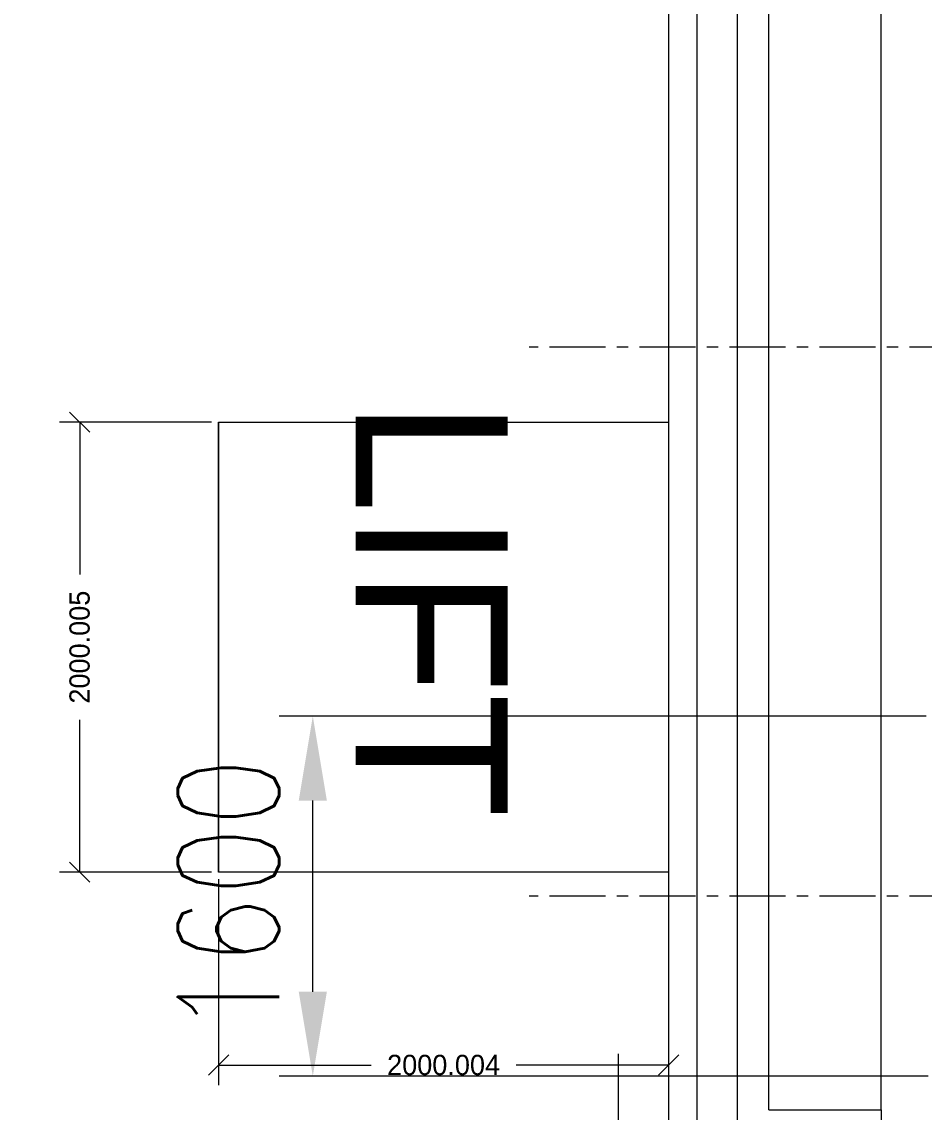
# Model space of a CAD drawing. Header units: inches. Extents: x 702888 to 852715, y 9845 to 271320.
# Drawn here: x 722633 to 726645, y 248924 to 253770 of the extents above; entities that cross this region are included whole.
import ezdxf

# ---------------------------------------------------------------- set-up
doc = ezdxf.new("R2010")
doc.units = ezdxf.units.IN
doc.header["$MEASUREMENT"] = 0
doc.header["$PDMODE"] = 34
doc.linetypes.add('CENTERX2', pattern=[4, 2.5, -0.5, 0.5, -0.5])
doc.linetypes.add('DASHED2', pattern=[0.375, 0.25, -0.125])
doc.layers.get('0').update_dxf_attribs({"lineweight": 5})
doc.layers.get('Defpoints').update_dxf_attribs({"lineweight": 5})
doc.layers.add('chain', color=2, linetype='Continuous', lineweight=5)
doc.styles.add('s', font='simplex.shx', dxfattribs={"width": 0.8})
doc.dimstyles.new('mahesh', dxfattribs={"dimscale": 150, "dimtxt": 3, "dimasz": 2.5, "dimexe": 1, "dimexo": 1, "dimgap": 1, "dimtad": 1, "dimdec": 1, "dimzin": 12, "dimtxsty": 's', "dimcen": 2.5, "dimclrd": 1, "dimclre": 1, "dimclrt": 1, "dimadec": 0, "dimazin": 3, "dimtfac": 1, "dimtdec": 1, "dimtmove": 0, "dimatfit": 3, "dimfxl": 1.25, "dimlwd": 13, "dimlwe": 13, "dimarcsym": 0})
doc.dimstyles.get("Standard").update_dxf_attribs({"dimtxt": 0.18, "dimasz": 0.18, "dimexe": 0.18, "dimexo": 0.0625, "dimgap": 0.09, "dimtad": 0, "dimdec": 3, "dimzin": 0, "dimdsep": 46, "dimtxsty": 'Standard', "dimblk": 'OBLIQUE', "dimcen": 0.09, "dimadec": 0, "dimazin": 0, "dimtfac": 1, "dimtdec": 3, "dimtofl": 0, "dimtmove": 0, "dimatfit": 3, "dimfxl": 1, "dimtolj": 1, "dimtzin": 0, "dimarcsym": 0})

# ---------------------------------------------------------------- blocks, each defined once
blk = doc.blocks.new('_Oblique')
at = {"color": 0, "linetype": 'ByBlock', "lineweight": -2}
blk.add_line((-0.5, -0.5), (0.5, 0.5), dxfattribs=at)
blk = doc.blocks.new('*D438')
at = {"color": 0, "lineweight": -2, "transparency": 16777216}
for p, q in [((13658.5, 14238.3), (13658.5, 199.2)), ((34971.6, 4501.9), (34971.6, 199.2)), ((13658.5, 289.2), (23947.6, 289.2)), ((34971.6, 289.2), (24682.6, 289.2))]:
    blk.add_line(p, q, dxfattribs=at)
at = {"layer": 'Defpoints', "color": 0, "transparency": 16777216}
for p in [(13658.5, 14269.6), (34971.6, 4533.2), (13658.5, 289.2)]:
    blk.add_point(p, dxfattribs=at)
at = {"color": 0, "lineweight": -2, "transparency": 16777216, "xscale": 90, "yscale": 90, "zscale": 90, "rotation": 180}
blk.add_blockref('_Oblique', (13658.5, 289.2), dxfattribs=at)
at = {"color": 0, "lineweight": -2, "transparency": 16777216, "xscale": 90, "yscale": 90, "zscale": 90}
blk.add_blockref('_Oblique', (34971.6, 289.2), dxfattribs=at)
at = {"color": 0, "transparency": 16777216, "insert": (24315.1, 289.2), "char_height": 90, "attachment_point": 5}
blk.add_mtext('\\A1;21313.028', dxfattribs=at)
blk = doc.blocks.new('*D441')
at = {"color": 0, "lineweight": -2, "transparency": 16777216}
for p, q in [((11851.8, 17045.4), (11175.5, 17045.4)), ((11265.5, 17045.4), (11265.5, 16367.9)), ((11265.5, 15045.4), (11265.5, 15722.9)), ((11851.8, 15045.4), (11175.5, 15045.4))]:
    blk.add_line(p, q, dxfattribs=at)
at = {"layer": 'Defpoints', "color": 0, "transparency": 16777216}
for p in [(11883.1, 17045.4), (11265.5, 15045.4), (11883.1, 15045.4)]:
    blk.add_point(p, dxfattribs=at)
at = {"color": 0, "lineweight": -2, "transparency": 16777216, "xscale": 90, "yscale": 90, "zscale": 90}
for p, rotation in [((11265.5, 17045.4), 90), ((11265.5, 15045.4), 270)]:
    blk.add_blockref('_Oblique', p, dxfattribs=dict(at, rotation=rotation))
at = {"color": 0, "transparency": 16777216, "insert": (11265.5, 16045.4), "char_height": 90, "attachment_point": 5, "rotation": 90}
blk.add_mtext('\\A1;2000.005', dxfattribs=at)
blk = doc.blocks.new('*D442')
at = {"color": 0, "lineweight": -2, "transparency": 16777216}
for p, q in [((11883.1, 15014.1), (11883.1, 14098)), ((13883.1, 15014.1), (13883.1, 14098)), ((11883.1, 14188), (12560.6, 14188)), ((13883.1, 14188), (13205.6, 14188))]:
    blk.add_line(p, q, dxfattribs=at)
at = {"layer": 'Defpoints', "color": 0, "transparency": 16777216}
for p in [(11883.1, 15045.4), (13883.1, 15045.4), (13883.1, 14188)]:
    blk.add_point(p, dxfattribs=at)
at = {"color": 0, "lineweight": -2, "transparency": 16777216, "xscale": 90, "yscale": 90, "zscale": 90, "rotation": 180}
blk.add_blockref('_Oblique', (11883.1, 14188), dxfattribs=at)
at = {"color": 0, "lineweight": -2, "transparency": 16777216, "xscale": 90, "yscale": 90, "zscale": 90}
blk.add_blockref('_Oblique', (13883.1, 14188), dxfattribs=at)
at = {"color": 0, "transparency": 16777216, "insert": (12883.1, 14188), "char_height": 90, "attachment_point": 5}
blk.add_mtext('\\A1;2000.004', dxfattribs=at)
blk = doc.blocks.new('*D456')
at = {"layer": 'chain', "color": 1, "linetype": 'Continuous', "lineweight": 13, "transparency": 16777216}
for p, q in [((15028.6, 15738.6), (12151.8, 15738.6)), ((12301.8, 14513.6), (12301.8, 15363.6)), ((15037, 14138.6), (12151.8, 14138.6))]:
    blk.add_line(p, q, dxfattribs=at)
at = {"layer": 'chain', "color": 1, "linetype": 'Continuous', "transparency": 16777216}
for points in [[(12239.3, 15363.6), (12364.3, 15363.6), (12301.8, 15738.6)], [(12239.3, 14513.6), (12364.3, 14513.6), (12301.8, 14138.6)]]:
    blk.add_solid(points, dxfattribs=at)
at = {"layer": 'Defpoints', "color": 0, "linetype": 'Continuous', "transparency": 16777216}
for p in [(12301.8, 15738.6), (15178.6, 15738.6), (15187, 14138.6)]:
    blk.add_point(p, dxfattribs=at)
at = {"layer": 'chain', "color": 1, "linetype": 'Continuous', "transparency": 16777216, "insert": (11926.8, 14938.6), "char_height": 450, "attachment_point": 5, "rotation": 90, "style": 's'}
blk.add_mtext('1600', dxfattribs=at)
blk = doc.blocks.new('*D411')
at = {"layer": 'chain', "color": 1, "linetype": 'Continuous', "lineweight": 13, "transparency": 16777216}
for p, q in [((100328.6, 17733.5), (100328.6, 4065.5)), ((14328.6, 13838.6), (14328.6, 4065.5)), ((99953.6, 4215.5), (14703.6, 4215.5))]:
    blk.add_line(p, q, dxfattribs=at)
at = {"layer": 'chain', "color": 1, "linetype": 'Continuous', "transparency": 16777216}
for points in [[(14703.6, 4278), (14703.6, 4153), (14328.6, 4215.5)], [(99953.6, 4278), (99953.6, 4153), (100328.6, 4215.5)]]:
    blk.add_solid(points, dxfattribs=at)
at = {"layer": 'Defpoints', "color": 0, "linetype": 'Continuous', "transparency": 16777216}
for p in [(100328.6, 17883.5), (14328.6, 13988.6), (14328.6, 4215.5)]:
    blk.add_point(p, dxfattribs=at)
at = {"layer": 'chain', "color": 1, "linetype": 'Continuous', "transparency": 16777216, "insert": (57328.6, 4590.5), "char_height": 450, "attachment_point": 5, "style": 's'}
blk.add_mtext('86000', dxfattribs=at)
blk = doc.blocks.new('A$C76b9bb42')
for p, q in [((14328.5667, 13988.6232), (14328.5667, 30625.3526)), ((14828.5667, 13988.6232), (14828.5667, 30550.7172))]:
    blk.add_line(p, q)
at = {"color": 1, "linetype": 'CENTERX2', "ltscale": 100}
for p, q in [((19203.523, 17378.6232), (13263.0473, 17378.6232)), ((19203.523, 14938.6232), (13263.0473, 14938.6232))]:
    blk.add_line(p, q, dxfattribs=at)
at = {"linetype": 'DASHED2', "ltscale": 300}
blk.add_line((14828.5667, 13988.6232), (14828.5667, 10466.4117), dxfattribs=at)
for points in [[(14008.076, 27551.1859), (14008.076, 4343.1859), (1080.5667, 4343.1859), (1080.5667, 27551.1859)], [(13883.076, 27426.1859), (13883.076, 4468.1859), (1205.5667, 4468.1859), (1205.5667, 27426.1859)], [(13883.076, 17045.3775), (13883.076, 15045.373), (11883.0717, 15045.373), (11883.0717, 17045.3775)], [(11883.0717, 17045.3775), (11883.0717, 15045.373), (11883.0717, 15045.373), (11883.0717, 17045.3775)]]:
    blk.add_lwpolyline(points, close=True)
at = {"color": 152, "true_color": 0x2776bb}
for points in [[(14008.076, 27551.1859), (14008.076, 3533.1859), (100808.5667, 3533.1859), (100808.5667, 27551.1859)], [(14188.076, 27371.1859), (14188.076, 3713.1859), (100628.5667, 3713.1859), (100628.5667, 27371.1859)]]:
    blk.add_lwpolyline(points, close=True, dxfattribs=at)
at = {"layer": 'chain', "color": 7, "linetype": 'Continuous'}
blk.add_line((14328.5667, 13988.6232), (14828.5667, 13988.6232), dxfattribs=at)
blk.add_text('LIFT', height=675, rotation=270).set_placement((12492.2901, 17143.252))
dim = blk.add_linear_dim(base=(11265.48843, 15045.37302), p1=(11883.07166, 17045.37754), p2=(11883.07166, 15045.37302), angle=270, dimstyle='Standard', override={"dimscale": 500, "dimfxl": 1.25})
dim.commit()
dim.dimension.update_dxf_attribs({"geometry": '*D441', "text_midpoint": (11265.48843, 16045.37528)})
for base, p1, p2, picture, middle in [((13883.076, 14188.039), (11883.0717, 15045.373), (13883.076, 15045.373), '*D442', (12883.0738, 14188.039)), ((13658.5389, 289.1862), (34971.5667, 4533.1859), (13658.5389, 14269.5534), '*D438', (24315.0528, 289.1862))]:
    dim = blk.add_linear_dim(base=base, p1=p1, p2=p2, dimstyle='Standard', override={"dimscale": 500, "dimfxl": 1.25})
    dim.commit()
    dim.dimension.update_dxf_attribs({"geometry": picture, "text_midpoint": middle})
dim = blk.add_linear_dim(base=(14328.5667, 4215.5228), p1=(100328.5667, 17883.4779), p2=(14328.5667, 13988.6232), dimstyle='mahesh', override={"dimfxl": 0.35}, dxfattribs=at)
dim.commit()
dim.dimension.update_dxf_attribs({"geometry": '*D411', "text_midpoint": (57328.5667, 4590.5228)})
dim = blk.add_linear_dim(base=(12301.7899, 15738.6232), p1=(15187.0149, 14138.6232), p2=(15178.5667, 15738.6232), angle=90, dimstyle='mahesh', override={"dimfxl": 0.35}, dxfattribs=at)
dim.commit()
dim.dimension.update_dxf_attribs({"geometry": '*D456', "text_midpoint": (11926.7899, 14938.6232)})

msp = doc.modelspace()

# ---------------------------------------------------------------- block references
at = {"layer": 'chain', "color": 1}
msp.add_blockref('A$C76b9bb42', (711625.145, 234945.321), dxfattribs=at)

doc.saveas('drawing.dxf')
